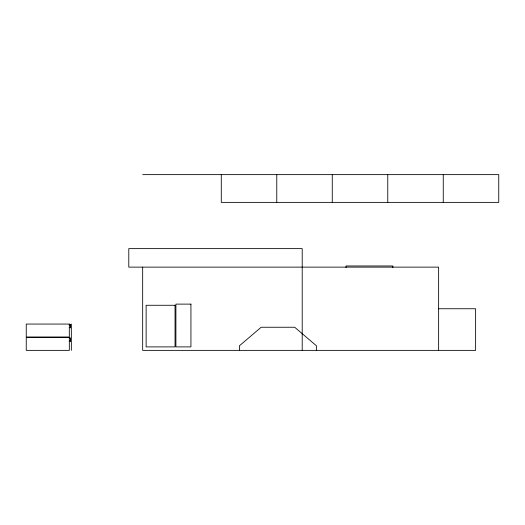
<?xml version="1.0" encoding="UTF-8"?>
<svg xmlns="http://www.w3.org/2000/svg" width="525" height="525" viewBox="0 0 525 525"><rect width="100%" height="100%" fill="white"/><g stroke="black" fill="none" stroke-linecap="round" stroke-linejoin="round"><path stroke-width="0.79" d="M69.32 341.421L69.32 341.079M69.32 338.29L69.32 337.949M69.32 324.916L69.32 324.575M70.475 341.079C70.475 343.028 70.475 336.354 70.475 338.29M70.475 327.705C70.475 329.654 70.475 322.98 70.475 324.916M142.669 174.635L498.75 174.635L498.75 202.381L221.281 202.381L221.281 174.635M438.362 308.746L475.63 308.746L475.63 350.365L142.669 350.365L142.669 267.127M69.32 325.231L70.475 325.231L70.475 327.383L69.32 327.383M69.32 338.612L70.475 338.612L70.475 340.758L69.32 340.758M443.258 174.635L443.258 202.381M438.631 350.365L438.631 267.127L128.789 267.127L128.789 248.627L302.21 248.627L302.21 350.365M392.851 267.579L392.851 265.965L346.027 265.965L346.027 267.579M387.765 174.635L387.765 202.381M332.266 174.635L332.266 202.381M316.372 350.365L316.372 345.739L294.696 327.246L261.168 327.246L239.492 345.739L239.492 350.365M276.773 174.635L276.773 202.381M71.341 324.063L71.341 350.365M190.936 304.119L175.901 304.119L175.901 346.894L190.936 346.894L190.936 304.119M175.035 305.274L146.134 305.274L146.134 346.894L175.035 346.894L175.035 305.274M69.32 324.063L26.25 324.063L26.25 336.991L69.32 336.991L69.32 324.063M69.32 337.437L26.25 337.437L26.25 350.365L69.32 350.365L69.32 337.437"/></g></svg>
